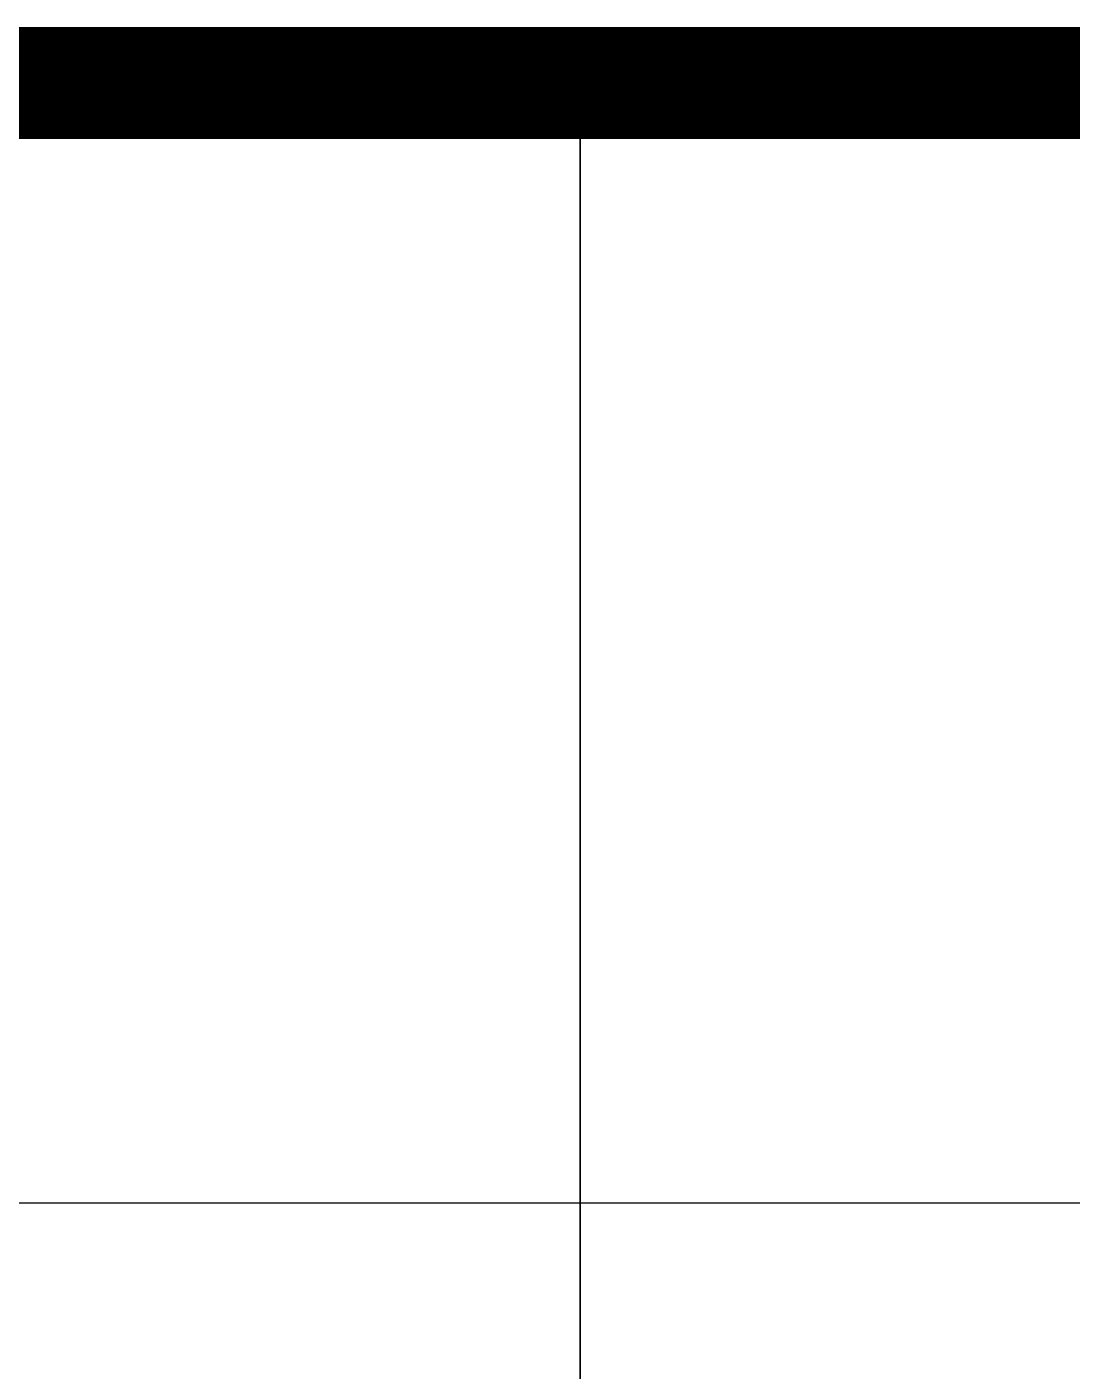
# Model space of a CAD drawing. Header units: millimetres. Extents: x 434053 to 1059003, y -2417481 to 936527.
# Drawn here: x 618898.1 to 619271.6, y -2405975.6 to -2405495.5 of the extents above; entities that cross this region are included whole.
import ezdxf

# ---------------------------------------------------------------- set-up
doc = ezdxf.new("R2010")
doc.units = ezdxf.units.MM
doc.header["$LTSCALE"] = 1000
doc.header["$MEASUREMENT"] = 0
for name, color, linetype in [('TITLIN', 7, 'Continuous'), ('图框层', 3, 'Continuous'), ('电子签名', 6, 'Continuous')]:
    doc.layers.add(name, color=color, linetype=linetype)

# ---------------------------------------------------------------- blocks, each defined once
blk = doc.blocks.new('asdfgafg21GZ_LABEL2')
at = {"layer": 'TITLIN'}
for p, q in [((-25.1038, 204.1151), (-25.1038, 100.4933)), ((-65, 196.1151), (0, 196.1151))]:
    blk.add_line(p, q, dxfattribs=at)
at = {"layer": 'TITLIN', "const_width": 0.8}
blk.add_lwpolyline([(-65, 204.1151), (0, 204.1151)], dxfattribs=at)
blk = doc.blocks.new('A$C62AF6C70')
at = {"layer": '电子签名'}
blk.add_lwpolyline([(0, 0), (0, 10382.17), (2510.38, 10382.17), (2510.38, 0)], close=True, dxfattribs=at)
blk = doc.blocks.new('asdgdfgsghfdjfh')
at = {"xscale": 0.01000000000265255, "yscale": 0.01000000000265255, "zscale": 0.01000000000265255}
blk.add_blockref('A$C62AF6C70', (-25.1038, 100.2933), dxfattribs=at)

msp = doc.modelspace()

# ---------------------------------------------------------------- block references
at = {"layer": '图框层'}
for name, xscale, yscale, zscale in [('asdfgafg21GZ_LABEL2', 50.00000001002963, 50.00000001002963, 50.00000001002963), ('asdgdfgsghfdjfh', 50, 50, 50)]:
    msp.add_blockref(name, (620350.94, -2415721.27), dxfattribs=dict(at, xscale=xscale, yscale=yscale, zscale=zscale))

doc.saveas('drawing.dxf')
